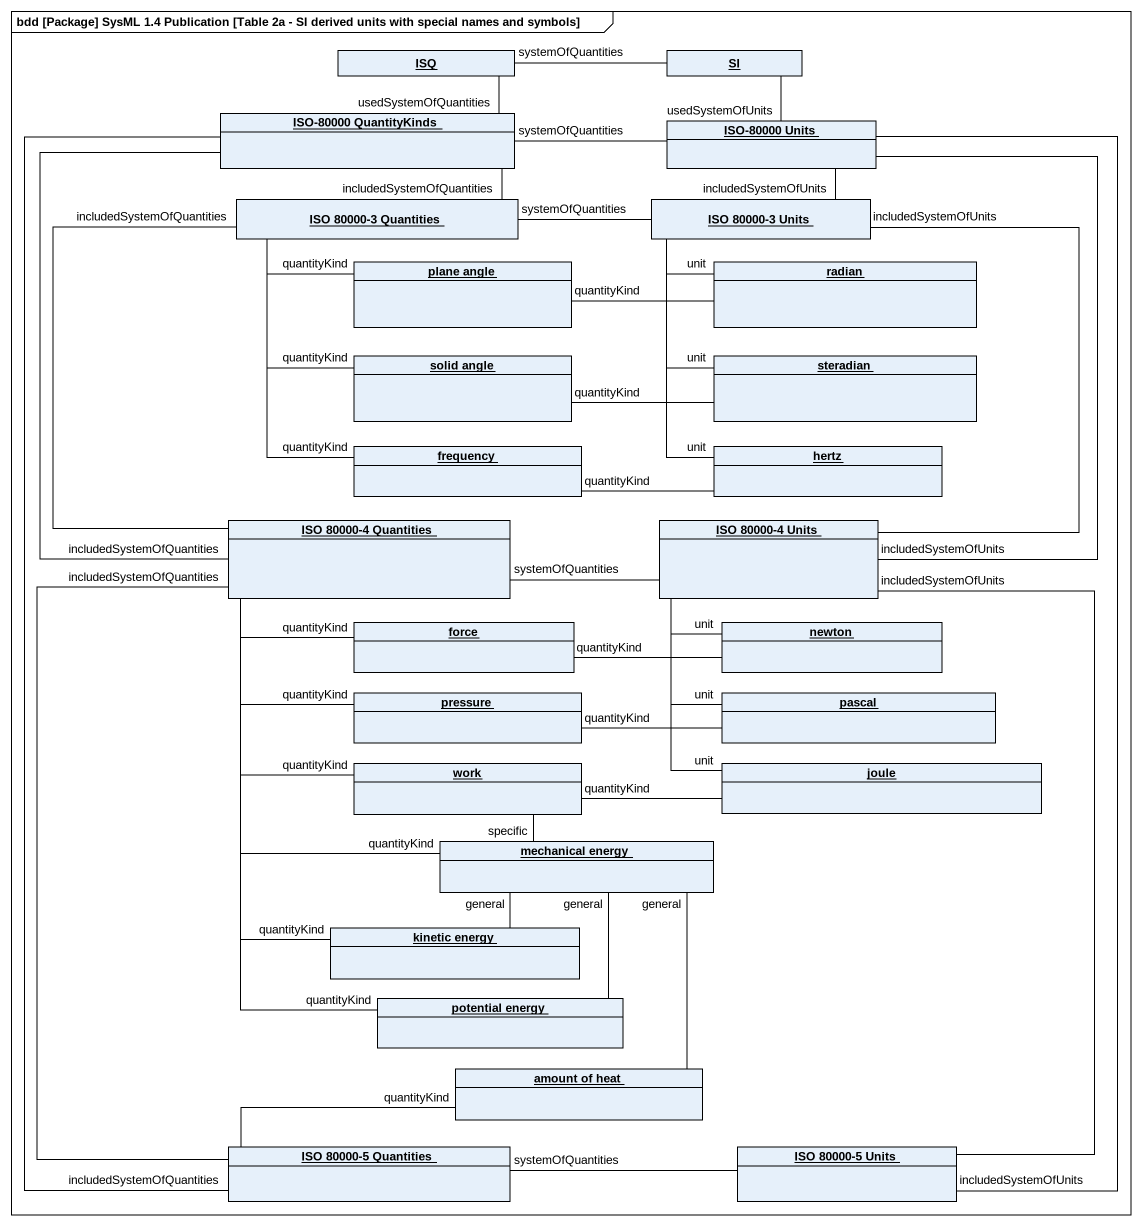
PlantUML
@startuml
mainframe bdd [Package] SysML 1.4 Publication [Table 2a - SI derived units with special names and symbols]
hide circle
hide empty members
object ISQ
object SI
object "ISO-80000 QuantityKinds" as ISO_80000_QuantityKinds
object "ISO-80000 Units" as ISO_80000_Units
object "ISO 80000-3 Quantities" as ISO_80000_3_Quantities
object "ISO 80000-3 Units" as ISO_80000_3_Units
object "plane angle" as plane_angle
object radian
object "solid angle" as solid_angle
object steradian
object frequency
object hertz
object "ISO 80000-4 Quantities" as ISO_80000_4_Quantities
object "ISO 80000-4 Units" as ISO_80000_4_Units
object force
object newton
object pressure
object pascal
object work
object joule
object "mechanical energy" as mechanical_energy
object "kinetic energy" as kinetic_energy
object "potential energy" as potential_energy
object "amount of heat" as amount_of_heat
object "ISO 80000-5 Quantities" as ISO_80000_5_Quantities
object "ISO 80000-5 Units" as ISO_80000_5_Units
ISQ -right- SI : systemOfQuantities
ISO_80000_QuantityKinds -up- ISQ : usedSystemOfQuantities
ISO_80000_QuantityKinds -right- ISO_80000_Units : systemOfQuantities
ISO_80000_Units -up- SI : usedSystemOfUnits
ISO_80000_3_Quantities -up- ISO_80000_QuantityKinds : includedSystemOfQuantities
ISO_80000_3_Quantities -right- ISO_80000_3_Units : systemOfQuantities
ISO_80000_3_Quantities -- ISO_80000_4_Quantities : includedSystemOfQuantities
ISO_80000_3_Units -up- ISO_80000_Units : includedSystemOfUnits
ISO_80000_3_Units -- ISO_80000_4_Units : includedSystemOfUnits
plane_angle -up- ISO_80000_3_Quantities : quantityKind
radian -up- ISO_80000_3_Units : unit
radian -left- plane_angle : quantityKind
solid_angle -up- ISO_80000_3_Quantities : quantityKind
steradian -up- ISO_80000_3_Units : unit
steradian -left- solid_angle : quantityKind
frequency -up- ISO_80000_3_Quantities : quantityKind
hertz -up- ISO_80000_3_Units : unit
hertz -left- frequency : quantityKind
ISO_80000_4_Quantities -up- ISO_80000_QuantityKinds : includedSystemOfQuantities
ISO_80000_4_Quantities -right- ISO_80000_4_Units : systemOfQuantities
ISO_80000_4_Quantities -- ISO_80000_5_Quantities : includedSystemOfQuantities
ISO_80000_4_Units -up- ISO_80000_Units : includedSystemOfUnits
ISO_80000_4_Units -- ISO_80000_5_Units : includedSystemOfUnits
force -up- ISO_80000_4_Quantities : quantityKind
newton -up- ISO_80000_4_Units : unit
newton -left- force : quantityKind
pressure -up- ISO_80000_4_Quantities : quantityKind
pascal -up- ISO_80000_4_Units : unit
pascal -left- pressure : quantityKind
work -up- ISO_80000_4_Quantities : quantityKind
joule -up- ISO_80000_4_Units : unit
joule -left- work : quantityKind
mechanical_energy -up- ISO_80000_4_Quantities : quantityKind
mechanical_energy -up- work : specific
kinetic_energy -up- ISO_80000_4_Quantities : quantityKind
kinetic_energy -up- mechanical_energy : general
potential_energy -up- ISO_80000_4_Quantities : quantityKind
potential_energy -up- mechanical_energy : general
amount_of_heat -up- mechanical_energy : general
amount_of_heat -left- ISO_80000_5_Quantities : quantityKind
ISO_80000_5_Quantities -up- ISO_80000_QuantityKinds : includedSystemOfQuantities
ISO_80000_5_Quantities -right- ISO_80000_5_Units : systemOfQuantities
ISO_80000_5_Units -up- ISO_80000_Units : includedSystemOfUnits
@enduml
